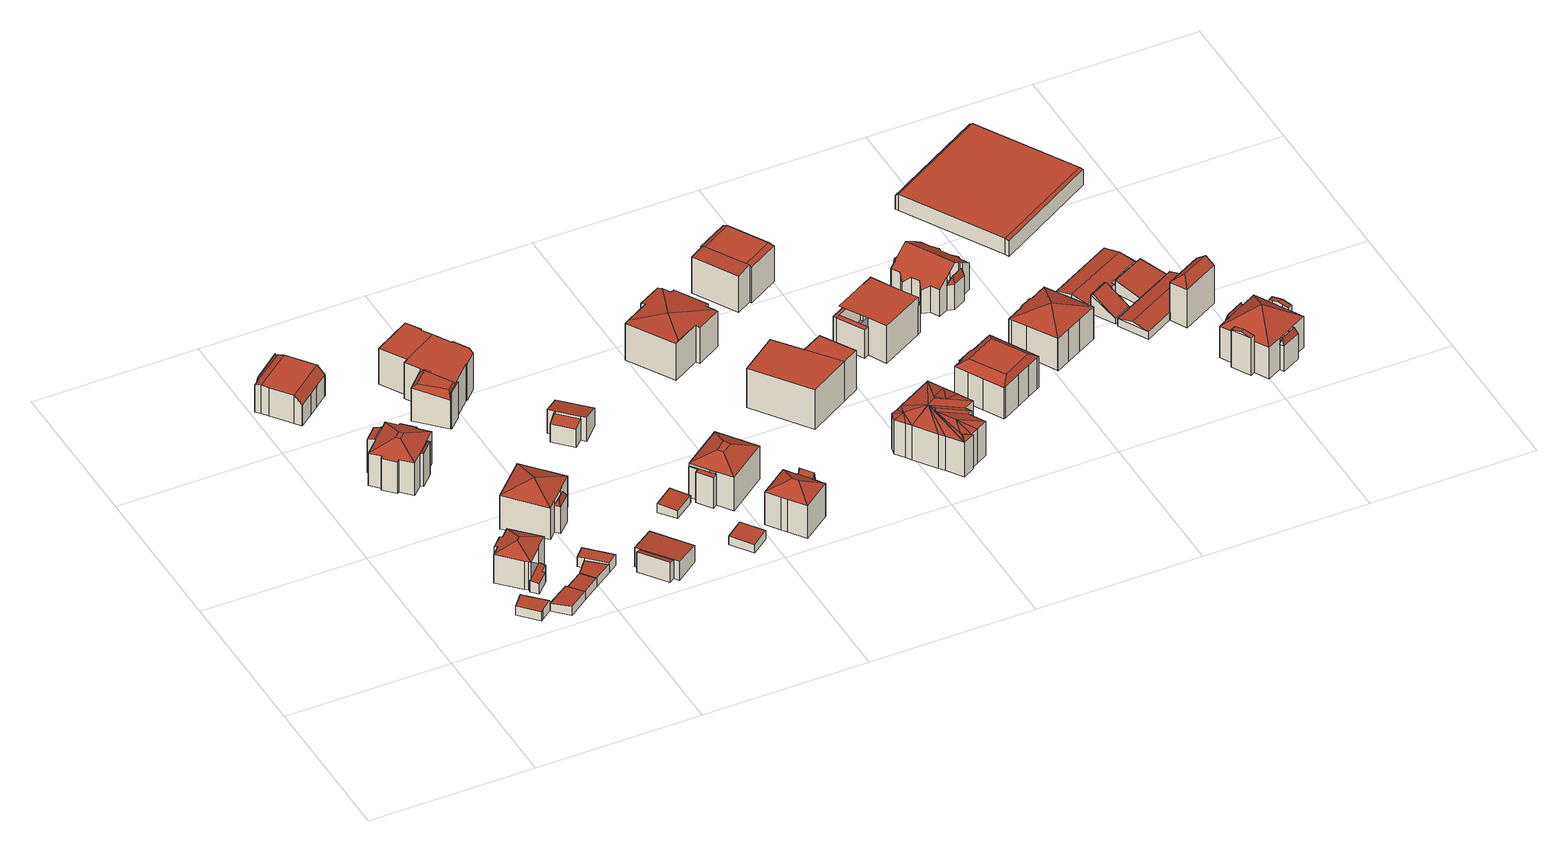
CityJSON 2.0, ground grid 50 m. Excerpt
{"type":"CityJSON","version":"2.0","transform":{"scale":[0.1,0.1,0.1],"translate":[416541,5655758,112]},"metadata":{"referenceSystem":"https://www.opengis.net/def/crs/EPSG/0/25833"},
"CityObjects":{
"building1":{"type":"Building","attributes":{"Dachtyp_tdc":"tdcPolyFlatRoof","Gemeindeschluessel":14612000,"Dachneigung":6.96,"QualitaetDacherkennung":38,"Geometrietyp2DReferenz":"3000","measuredHeight":3.68,"function":"31001_9998","roofType":"2100"},"geometry":[{"type":"Solid","lod":"2","boundaries":[[[[0,1,2,3]],[[1,4,5,2]],[[4,6,7,5]],[[6,8,9,7]],[[8,0,3,9]],[[8,6,4,1,0]],[[3,2,5,7,9]]]],"semantics":{"surfaces":[{"type":"WallSurface"},{"type":"RoofSurface"},{"type":"GroundSurface"}],"values":[[0,0,0,0,0,1,2]]}}]},
"building2":{"type":"Building","attributes":{"Gemeindeschluessel":14612000,"Geometrietyp2DReferenz":"3000","function":"31001_9998","roofType":"9999"},"children":["building2-1","building2-2"]},
"building2-1":{"type":"BuildingPart","attributes":{"Dachtyp_tdc":"tdcHipRoof","Dachneigung":25.04,"QualitaetDacherkennung":69,"Geometrietyp2DReferenz":"3000","measuredHeight":12.08,"roofType":"3200"},"parents":["building2"],"geometry":[{"type":"MultiSurface","lod":"2","boundaries":[[[10,11,12,13,14]],[[11,15,16,12]],[[15,17,18,16]],[[17,19,20,18]],[[19,21,22,20]],[[21,23,24,22]],[[23,25,26,24]],[[25,27,28,26]],[[27,29,30,28]],[[29,31,32,30]],[[31,33,34,35,32]],[[29,27,36]],[[17,15,11,10,37]],[[27,25,23,21,19,17,37,36]],[[10,33,31,29,36,37]],[[13,12,16,18,20,22,24,26,28,30,32,35]]],"semantics":{"surfaces":[{"type":"WallSurface"},{"type":"RoofSurface"},{"type":"GroundSurface"}],"values":[0,0,0,0,0,0,0,0,0,0,0,1,1,1,1,2]}}]},
"building2-2":{"type":"BuildingPart","attributes":{"Dachtyp_tdc":"tdcPolyFlatRoof","Dachneigung":14.27,"QualitaetDacherkennung":40,"Geometrietyp2DReferenz":"3000","measuredHeight":3.94,"roofType":"2100"},"parents":["building2"],"geometry":[{"type":"MultiSurface","lod":"2","boundaries":[[[38,14,13,39]],[[34,40,41,35]],[[40,42,43,41]],[[42,44,45,43]],[[44,46,47,45]],[[46,38,39,47]],[[46,44,42,40,34,14,38]],[[39,13,35,41,43,45,47]]],"semantics":{"surfaces":[{"type":"WallSurface"},{"type":"RoofSurface"},{"type":"GroundSurface"}],"values":[0,0,0,0,0,0,1,2]}}]},
"building3":{"type":"Building","attributes":{"Dachtyp_tdc":"tdcPolyFlatRoof","Gemeindeschluessel":14612000,"Dachneigung":4.09,"QualitaetDacherkennung":72,"Geometrietyp2DReferenz":"3000","measuredHeight":2.94,"function":"31001_9998","roofType":"2100"},"geometry":[{"type":"Solid","lod":"2","boundaries":[[[[48,49,50,51]],[[49,52,53,50]],[[52,54,55,53]],[[54,56,57,55]],[[56,48,51,57]],[[56,54,52,49,48]],[[51,50,53,55,57]]]],"semantics":{"surfaces":[{"type":"WallSurface"},{"type":"RoofSurface"},{"type":"GroundSurface"}],"values":[[0,0,0,0,0,1,2]]}}]},
"building4":{"type":"Building","attributes":{"Gemeindeschluessel":14612000,"Geometrietyp2DReferenz":"3000","function":"31001_9998","roofType":"9999"},"children":["building4-1","building4-2","building4-3"]},
"building4-1":{"type":"BuildingPart","attributes":{"Dachtyp_tdc":"tdcFreeFormRoof","Dachneigung":46.49,"QualitaetDacherkennung":29,"Geometrietyp2DReferenz":"3000","measuredHeight":11.65,"roofType":"5000"},"parents":["building4"],"geometry":[{"type":"MultiSurface","lod":"2","boundaries":[[[58,59,60,61,62]],[[59,63,64,60]],[[63,65,66,67,64]],[[68,65,63]],[[69,68,63,59]],[[69,59,58]],[[68,69,58,65]],[[61,60,64,67]]],"semantics":{"surfaces":[{"type":"WallSurface"},{"type":"RoofSurface"},{"type":"GroundSurface"}],"values":[0,0,0,1,1,1,1,2]}}]},
"building4-2":{"type":"BuildingPart","attributes":{"Dachtyp_tdc":"tdcPolyFlatRoof","Dachneigung":21.17,"QualitaetDacherkennung":43,"Geometrietyp2DReferenz":"3000","measuredHeight":12.23,"roofType":"2100"},"parents":["building4"],"geometry":[{"type":"MultiSurface","lod":"2","boundaries":[[[70,71,72,73,74]],[[71,75,76,72]],[[75,77,78,76]],[[77,79,78]],[[75,71,70,77]],[[73,72,76,78]]],"semantics":{"surfaces":[{"type":"WallSurface"},{"type":"RoofSurface"},{"type":"GroundSurface"}],"values":[0,0,0,0,1,2]}}]},
"building4-3":{"type":"BuildingPart","attributes":{"Dachtyp_tdc":"tdcCutTentRoof","Dachneigung":22.67,"QualitaetDacherkennung":62,"Geometrietyp2DReferenz":"3000","measuredHeight":13.57,"roofType":"9999"},"parents":["building4"],"geometry":[{"type":"MultiSurface","lod":"2","boundaries":[[[79,80,81,78]],[[80,82,83,81]],[[82,84,85,83]],[[84,86,87,85]],[[86,88,89,87]],[[88,90,91,89]],[[90,62,61,91]],[[66,92,93,67]],[[92,94,95,93]],[[94,96,97,95]],[[96,98,99,97]],[[98,100,101,99]],[[100,102,103,101]],[[102,74,73,103]],[[90,88,86,84,82,80,104,105]],[[92,66,62,90,105,106]],[[102,100,98,96,94,92,106,107]],[[80,79,74,102,107,104]],[[107,106,105,104]],[[81,83,85,87,89,91,61,67,93,95,97,99,101,103,73,78]]],"semantics":{"surfaces":[{"type":"WallSurface"},{"type":"RoofSurface"},{"type":"GroundSurface"}],"values":[0,0,0,0,0,0,0,0,0,0,0,0,0,0,1,1,1,1,1,2]}}]},
"building5":{"type":"Building","attributes":{"Gemeindeschluessel":14612000,"Geometrietyp2DReferenz":"3000","function":"31001_9998","roofType":"9999"},"children":["building5-1","building5-2"]},
"building5-1":{"type":"BuildingPart","attributes":{"Dachtyp_tdc":"tdcFreeFormRoof","Dachneigung":78.27,"QualitaetDacherkennung":30,"Geometrietyp2DReferenz":"3000","measuredHeight":9.79,"roofType":"5000"},"parents":["building5"],"geometry":[{"type":"MultiSurface","lod":"2","boundaries":[[[108,109,110,111]],[[109,112,113,110]],[[112,114,115,113]],[[114,116,117,115]],[[116,118,119,117]],[[118,120,121,119]],[[122,108,111,123]],[[120,118,116,124]],[[116,114,112,109,108,125,124]],[[108,122,125]],[[122,120,124,125]],[[111,110,113,115,117,119,121,123]]],"semantics":{"surfaces":[{"type":"WallSurface"},{"type":"RoofSurface"},{"type":"GroundSurface"}],"values":[0,0,0,0,0,0,0,1,1,1,1,2]}}]},
"building5-2":{"type":"BuildingPart","attributes":{"Dachtyp_tdc":"tdcCutGableRoof","Dachneigung":0.463,"QualitaetDacherkennung":61,"Geometrietyp2DReferenz":"3000","measuredHeight":9.79,"roofType":"9999"},"parents":["building5"],"geometry":[{"type":"MultiSurface","lod":"2","boundaries":[[[126,127,122,123,128]],[[129,130,131,121,120]],[[130,132,133,131]],[[132,134,135,133]],[[134,136,137,135]],[[136,138,139,137]],[[138,140,141,139]],[[140,142,143,141]],[[142,144,145,143]],[[144,146,147,145]],[[146,148,149,147]],[[148,150,151,149]],[[150,126,128,151]],[[130,129,127,126,150]],[[146,144,142,140,138,136,134,132]],[[150,148,146,132,130]],[[128,123,121,131,133,135,137,139,141,143,145,147,149,151]]],"semantics":{"surfaces":[{"type":"WallSurface"},{"type":"RoofSurface"},{"type":"GroundSurface"}],"values":[0,0,0,0,0,0,0,0,0,0,0,0,0,1,1,1,2]}}]},
"building6":{"type":"Building","attributes":{"Dachtyp_tdc":"tdcPolyFlatRoof","Gemeindeschluessel":14612000,"Dachneigung":3.45,"QualitaetDacherkennung":80,"Geometrietyp2DReferenz":"3000","measuredHeight":2.92,"function":"31001_9998","roofType":"2100"},"geometry":[{"type":"Solid","lod":"2","boundaries":[[[[54,52,53,55]],[[52,152,153,53]],[[152,154,155,153]],[[154,54,55,155]],[[154,152,52,54]],[[55,53,153,155]]]],"semantics":{"surfaces":[{"type":"WallSurface"},{"type":"RoofSurface"},{"type":"GroundSurface"}],"values":[[0,0,0,0,1,2]]}}]},
"building7":{"type":"Building","attributes":{"Dachtyp_tdc":"tdcPolyFlatRoof","Gemeindeschluessel":14612000,"Dachneigung":3.63,"QualitaetDacherkennung":76,"Geometrietyp2DReferenz":"3000","measuredHeight":2.96,"function":"31001_9998","roofType":"2100"},"geometry":[{"type":"Solid","lod":"2","boundaries":[[[[154,156,153,155]],[[156,157,158,153]],[[157,159,160,158]],[[159,154,155,160]],[[159,157,156,154]],[[155,153,158,160]]]],"semantics":{"surfaces":[{"type":"WallSurface"},{"type":"RoofSurface"},{"type":"GroundSurface"}],"values":[[0,0,0,0,1,2]]}}]},
"building8":{"type":"Building","attributes":{"Dachtyp_tdc":"tdcPolyFlatRoof","Gemeindeschluessel":14612000,"Dachneigung":6.42,"QualitaetDacherkennung":55,"Geometrietyp2DReferenz":"3000","measuredHeight":3.67,"function":"31001_9998","roofType":"2100"},"geometry":[{"type":"Solid","lod":"2","boundaries":[[[[161,162,163,164]],[[162,165,166,163]],[[165,167,168,166]],[[167,169,170,168]],[[169,161,164,170]],[[169,167,165,162,161]],[[164,163,166,168,170]]]],"semantics":{"surfaces":[{"type":"WallSurface"},{"type":"RoofSurface"},{"type":"GroundSurface"}],"values":[[0,0,0,0,0,1,2]]}}]},
"building9":{"type":"Building","attributes":{"Gemeindeschluessel":14612000,"Geometrietyp2DReferenz":"3000","function":"31001_9998","roofType":"9999"},"children":["building9-1","building9-2"]},
"building9-1":{"type":"BuildingPart","attributes":{"Dachtyp_tdc":"tdcFreeFormRoof","Dachneigung":62.25,"QualitaetDacherkennung":25,"Geometrietyp2DReferenz":"3000","measuredHeight":10.74,"roofType":"5000"},"parents":["building9"],"geometry":[{"type":"MultiSurface","lod":"2","boundaries":[[[171,172,173,174]],[[172,175,176,173]],[[175,177,178,176]],[[179,177,175]],[[180,179,175,172]],[[180,172,171]],[[179,180,171,177]],[[174,173,176,178]]],"semantics":{"surfaces":[{"type":"WallSurface"},{"type":"RoofSurface"},{"type":"GroundSurface"}],"values":[0,0,0,1,1,1,1,2]}}]},
"building9-2":{"type":"BuildingPart","attributes":{"Dachtyp_tdc":"tdcTentRoof","Dachneigung":19.73,"QualitaetDacherkennung":50,"Geometrietyp2DReferenz":"3000","measuredHeight":14.02,"roofType":"3500"},"parents":["building9"],"geometry":[{"type":"MultiSurface","lod":"2","boundaries":[[[181,182,183,184]],[[182,185,186,183]],[[185,187,171,174,186]],[[188,178,177]],[[188,189,190,178]],[[189,191,192,190]],[[191,181,184,192]],[[181,191,193]],[[182,181,193]],[[189,188,187,185,182,193]],[[191,189,193]],[[184,183,186,174,178,190,192]]],"semantics":{"surfaces":[{"type":"WallSurface"},{"type":"RoofSurface"},{"type":"GroundSurface"}],"values":[0,0,0,0,0,0,0,1,1,1,1,2]}}]},
"building10":{"type":"Building","attributes":{"Gemeindeschluessel":14612000,"Geometrietyp2DReferenz":"3000","function":"31001_9998","roofType":"9999"},"children":["building10-1","building10-2"]},
"building10-1":{"type":"BuildingPart","attributes":{"Dachtyp_tdc":"tdcPolyFlatRoof","Dachneigung":19.75,"QualitaetDacherkennung":60,"Geometrietyp2DReferenz":"3000","measuredHeight":6.94,"roofType":"2100"},"parents":["building10"],"geometry":[{"type":"MultiSurface","lod":"2","boundaries":[[[194,195,196,197]],[[198,199,200,201]],[[199,194,197,200]],[[199,198,195,194]],[[197,196,201,200]]],"semantics":{"surfaces":[{"type":"WallSurface"},{"type":"RoofSurface"},{"type":"GroundSurface"}],"values":[0,0,0,1,2]}}]},
"building10-2":{"type":"BuildingPart","attributes":{"Dachtyp_tdc":"tdcPolyFlatRoof","Dachneigung":5.5,"QualitaetDacherkennung":60,"Geometrietyp2DReferenz":"3000","measuredHeight":6.59,"roofType":"2100"},"parents":["building10"],"geometry":[{"type":"MultiSurface","lod":"2","boundaries":[[[202,196,195]],[[202,203,204,196]],[[203,205,206,204]],[[205,207,208,206]],[[207,209,210,208]],[[209,211,201,210]],[[211,198,201]],[[211,209,207,205,203,202]],[[196,204,206,208,210,201]]],"semantics":{"surfaces":[{"type":"WallSurface"},{"type":"RoofSurface"},{"type":"GroundSurface"}],"values":[0,0,0,0,0,0,0,1,2]}}]},
"building11":{"type":"Building","attributes":{"Gemeindeschluessel":14612000,"Geometrietyp2DReferenz":"3000","function":"31001_9998","roofType":"9999"},"children":["building11-1","building11-2","building11-3"]},
"building11-1":{"type":"BuildingPart","attributes":{"Dachtyp_tdc":"tdcPolyFlatRoof","Dachneigung":0,"QualitaetDacherkennung":67,"Geometrietyp2DReferenz":"3000","measuredHeight":12.4,"roofType":"1000"},"parents":["building11"],"geometry":[{"type":"MultiSurface","lod":"2","boundaries":[[[212,213,214,215,216]],[[213,217,218,219,214]],[[220,221,222,223,224]],[[221,225,226,222]],[[225,227,228,226]],[[227,229,230,228]],[[229,231,232,230]],[[231,233,234,232]],[[233,235,236,234]],[[235,237,238,236]],[[237,239,240,238]],[[239,241,242,243,240]],[[241,239,237,235,233,231,229,227,225,221,220,217,213,212,244]],[[245,215,214,219,223,222,226,228,230,232,234,236,238,240,243]]],"semantics":{"surfaces":[{"type":"WallSurface"},{"type":"RoofSurface"},{"type":"GroundSurface"}],"values":[0,0,0,0,0,0,0,0,0,0,0,0,1,2]}}]},
"building11-2":{"type":"BuildingPart","attributes":{"Dachtyp_tdc":"tdcCutTentRoof","Dachneigung":0.735,"QualitaetDacherkennung":63,"Geometrietyp2DReferenz":"3000","measuredHeight":12.37,"roofType":"9999"},"parents":["building11"],"geometry":[{"type":"MultiSurface","lod":"2","boundaries":[[[242,246,247,243]],[[246,216,215,247]],[[242,248,249,250]],[[246,242,250,251]],[[216,246,251,252]],[[248,216,252,249]],[[252,251,250,249]],[[245,243,247,215]]],"semantics":{"surfaces":[{"type":"WallSurface"},{"type":"RoofSurface"},{"type":"GroundSurface"}],"values":[0,0,1,1,1,1,1,2]}}]},
"building11-3":{"type":"BuildingPart","attributes":{"Dachtyp_tdc":"tdcPolyFlatRoof","Dachneigung":0,"QualitaetDacherkennung":58,"Geometrietyp2DReferenz":"3000","measuredHeight":12.33,"roofType":"1000"},"parents":["building11"],"geometry":[{"type":"MultiSurface","lod":"2","boundaries":[[[253,254,255,256]],[[254,257,258,255]],[[257,224,223,258]],[[218,259,260,219]],[[259,253,256,260]],[[259,218,224,257,254,253]],[[256,255,258,223,219,260]]],"semantics":{"surfaces":[{"type":"WallSurface"},{"type":"RoofSurface"},{"type":"GroundSurface"}],"values":[0,0,0,0,0,1,2]}}]},
"building12":{"type":"Building","attributes":{"Dachtyp_tdc":"tdcPolyFlatRoof","Gemeindeschluessel":14612000,"Dachneigung":4.43,"QualitaetDacherkennung":69,"Geometrietyp2DReferenz":"3000","measuredHeight":3.02,"function":"31001_9998","roofType":"2100"},"geometry":[{"type":"Solid","lod":"2","boundaries":[[[[261,262,263,264]],[[262,265,266,263]],[[265,267,268,266]],[[267,261,264,268]],[[267,265,262,261]],[[264,263,266,268]]]],"semantics":{"surfaces":[{"type":"WallSurface"},{"type":"RoofSurface"},{"type":"GroundSurface"}],"values":[[0,0,0,0,1,2]]}}]},
"building13":{"type":"Building","attributes":{"Gemeindeschluessel":14612000,"Geometrietyp2DReferenz":"3000","function":"31001_9998","roofType":"9999"},"children":["building13-1","building13-2"]},
"building13-1":{"type":"BuildingPart","attributes":{"Dachtyp_tdc":"tdcPolyFlatRoof","Dachneigung":15.91,"QualitaetDacherkennung":67,"Geometrietyp2DReferenz":"3000","measuredHeight":7.2,"roofType":"2100"},"parents":["building13"],"geometry":[{"type":"MultiSurface","lod":"2","boundaries":[[[269,270,271,272]],[[273,274,275,276]],[[274,269,272,275]],[[274,273,270,269]],[[272,271,276,275]]],"semantics":{"surfaces":[{"type":"WallSurface"},{"type":"RoofSurface"},{"type":"GroundSurface"}],"values":[0,0,0,1,2]}}]},
"building13-2":{"type":"BuildingPart","attributes":{"Dachtyp_tdc":"tdcPolyFlatRoof","Dachneigung":16.09,"QualitaetDacherkennung":81,"Geometrietyp2DReferenz":"3000","measuredHeight":8.16,"roofType":"2100"},"parents":["building13"],"geometry":[{"type":"MultiSurface","lod":"2","boundaries":[[[277,278,279,280]],[[278,281,282,279]],[[281,283,284,282]],[[283,285,273,276,284]],[[286,277,280,271,270]],[[286,285,283,281,278,277]],[[280,279,282,284,276,271]]],"semantics":{"surfaces":[{"type":"WallSurface"},{"type":"RoofSurface"},{"type":"GroundSurface"}],"values":[0,0,0,0,0,1,2]}}]},
"building14":{"type":"Building","attributes":{"Dachtyp_tdc":"tdcPolyFlatRoof","Gemeindeschluessel":14612000,"Dachneigung":2.84,"QualitaetDacherkennung":81,"Geometrietyp2DReferenz":"3000","measuredHeight":3.06,"function":"31001_9998","roofType":"2100"},"geometry":[{"type":"Solid","lod":"2","boundaries":[[[[287,288,289,290]],[[288,291,292,289]],[[291,293,294,292]],[[293,287,290,294]],[[293,291,288,287]],[[290,289,292,294]]]],"semantics":{"surfaces":[{"type":"WallSurface"},{"type":"RoofSurface"},{"type":"GroundSurface"}],"values":[[0,0,0,0,1,2]]}}]},
"building15":{"type":"Building","attributes":{"Gemeindeschluessel":14612000,"Geometrietyp2DReferenz":"3000","function":"31001_9998","roofType":"9999"},"children":["building15-1","building15-2"]},
"building15-1":{"type":"BuildingPart","attributes":{"Dachtyp_tdc":"tdcPolyFlatRoof","Dachneigung":0,"QualitaetDacherkennung":7,"Geometrietyp2DReferenz":"3000","measuredHeight":10.48,"roofType":"1000"},"parents":["building15"],"geometry":[{"type":"MultiSurface","lod":"2","boundaries":[[[295,296,297,298]],[[296,299,300,297]],[[299,301,302,300]],[[301,303,304,302]],[[303,305,306,304]],[[305,303,301,299,296,295]],[[298,297,300,302,304,306]]],"semantics":{"surfaces":[{"type":"WallSurface"},{"type":"RoofSurface"},{"type":"GroundSurface"}],"values":[0,0,0,0,0,1,2]}}]},
"building15-2":{"type":"BuildingPart","attributes":{"Dachtyp_tdc":"tdcCutTentRoof","Dachneigung":27.41,"QualitaetDacherkennung":51,"Geometrietyp2DReferenz":"3000","measuredHeight":14.35,"roofType":"9999"},"parents":["building15"],"geometry":[{"type":"MultiSurface","lod":"2","boundaries":[[[307,308,309,310]],[[308,311,295,298,309]],[[312,313,314,306,305]],[[313,307,310,314]],[[307,313,315,316]],[[308,307,316,317]],[[312,311,308,317,318]],[[313,312,318,315]],[[318,317,316,315]],[[310,309,298,306,314]]],"semantics":{"surfaces":[{"type":"WallSurface"},{"type":"RoofSurface"},{"type":"GroundSurface"}],"values":[0,0,0,0,1,1,1,1,1,2]}}]},
"building16":{"type":"Building","attributes":{"Gemeindeschluessel":14612000,"Geometrietyp2DReferenz":"3000","function":"31001_9998","roofType":"9999"},"children":["building16-1","building16-2"]},
"building16-1":{"type":"BuildingPart","attributes":{"Dachtyp_tdc":"tdcFreeFormRoof","Dachneigung":71.56,"QualitaetDacherkennung":9,"Geometrietyp2DReferenz":"3000","measuredHeight":12.57,"roofType":"5000"},"parents":["building16"],"geometry":[{"type":"MultiSurface","lod":"2","boundaries":[[[319,320,321,322]],[[320,323,324,321]],[[323,325,326,324]],[[327,328,329,330]],[[328,331,332,329]],[[331,333,334,332]],[[333,319,322,334]],[[328,327,335,325,323,320,319]],[[319,333,331,328]],[[322,321,324,326,336,330,329,332,334]]],"semantics":{"surfaces":[{"type":"WallSurface"},{"type":"RoofSurface"},{"type":"GroundSurface"}],"values":[0,0,0,0,0,0,0,1,1,2]}}]},
"building16-2":{"type":"BuildingPart","attributes":{"Dachtyp_tdc":"tdcHipRoof","Dachneigung":26.5,"QualitaetDacherkennung":60,"Geometrietyp2DReferenz":"3000","measuredHeight":13.99,"roofType":"3200"},"parents":["building16"],"geometry":[{"type":"MultiSurface","lod":"2","boundaries":[[[337,338,339,326,325]],[[338,340,341,339]],[[340,342,343,341]],[[342,344,345,343]],[[344,346,347,345]],[[346,348,349,347]],[[348,350,351,349]],[[350,352,353,351]],[[352,354,327,330,353]],[[348,346,355]],[[340,338,356]],[[346,344,342,340,356,355]],[[338,337,357,354,352,350,348,355,356]],[[330,336,326,339,341,343,345,347,349,351,353]]],"semantics":{"surfaces":[{"type":"WallSurface"},{"type":"RoofSurface"},{"type":"GroundSurface"}],"values":[0,0,0,0,0,0,0,0,0,1,1,1,1,2]}}]},
"building17":{"type":"Building","attributes":{"Dachtyp_tdc":"tdcFreeFormRoof","Gemeindeschluessel":14612000,"Dachneigung":10.07,"QualitaetDacherkennung":71,"Geometrietyp2DReferenz":"3000","measuredHeight":14.02,"function":"31001_9998","roofType":"5000"},"geometry":[{"type":"Solid","lod":"2","boundaries":[[[[358,359,360,361]],[[359,362,363,360]],[[362,364,365,363]],[[364,366,367,365]],[[366,368,369,367]],[[368,370,371,369]],[[370,372,373,371]],[[372,374,375,373]],[[374,376,377,375]],[[376,378,379,377]],[[378,380,381,379]],[[380,358,361,381]],[[370,382,383,384,372]],[[383,385,378,376,374,384]],[[358,380,385,383,386,362,359]],[[366,364,386,383,382,368]],[[370,368,382]],[[380,378,385]],[[364,362,386]],[[374,372,384]],[[361,360,363,365,367,369,371,373,375,377,379,381]]]],"semantics":{"surfaces":[{"type":"WallSurface"},{"type":"RoofSurface"},{"type":"GroundSurface"}],"values":[[0,0,0,0,0,0,0,0,0,0,0,0,1,1,1,1,0,0,0,0,2]]}}]},
"building18":{"type":"Building","attributes":{"Gemeindeschluessel":14612000,"Geometrietyp2DReferenz":"3000","function":"31001_9998","roofType":"9999"},"children":["building18-1","building18-2"]},
"building18-1":{"type":"BuildingPart","attributes":{"Dachtyp_tdc":"tdcPolyFlatRoof","Dachneigung":0,"QualitaetDacherkennung":37,"Geometrietyp2DReferenz":"3000","measuredHeight":13.49,"roofType":"1000"},"parents":["building18"],"geometry":[{"type":"MultiSurface","lod":"2","boundaries":[[[387,388,389,390]],[[387,391,392,388]],[[391,393,394,392]],[[393,391,387,390]],[[389,388,392,394]]],"semantics":{"surfaces":[{"type":"WallSurface"},{"type":"RoofSurface"},{"type":"GroundSurface"}],"values":[0,0,0,1,2]}}]},
"building18-2":{"type":"BuildingPart","attributes":{"Dachtyp_tdc":"tdcPolyFlatRoof","Dachneigung":0,"QualitaetDacherkennung":60,"Geometrietyp2DReferenz":"3000","measuredHeight":13.44,"roofType":"1000"},"parents":["building18"],"geometry":[{"type":"MultiSurface","lod":"2","boundaries":[[[395,396,397,398]],[[396,399,400,397]],[[399,390,389,400]],[[393,395,398,394]],[[393,390,399,396,395]],[[398,397,400,389,394]]],"semantics":{"surfaces":[{"type":"WallSurface"},{"type":"RoofSurface"},{"type":"GroundSurface"}],"values":[0,0,0,0,1,2]}}]},
"building19":{"type":"Building","attributes":{"Dachtyp_tdc":"tdcFreeFormRoof","Gemeindeschluessel":14612000,"Dachneigung":18.05,"QualitaetDacherkennung":44,"Geometrietyp2DReferenz":"3000","measuredHeight":14.15,"function":"31001_9998","roofType":"5000"},"geometry":[{"type":"Solid","lod":"2","boundaries":[[[[401,402,403,404]],[[402,405,406,403]],[[405,407,408,406]],[[407,409,410,408]],[[409,411,412,410]],[[411,413,414,412]],[[413,415,416,414]],[[415,417,418,416]],[[417,419,420,418]],[[419,421,422,420]],[[421,423,424,422]],[[423,425,426,424]],[[425,427,428,426]],[[427,429,430,428]],[[429,431,432,430]],[[431,433,434,432]],[[433,435,436,434]],[[435,437,438,436]],[[437,439,440,438]],[[439,441,442,440]],[[441,401,404,442]],[[443,441,439]],[[443,401,441]],[[401,443,444]],[[445,443,439,437]],[[446,445,437,435]],[[447,446,435,433]],[[448,449,450,447,433,431]],[[448,431,429]],[[425,429,427]],[[425,448,429]],[[451,448,425]],[[448,451,449]],[[451,425,423]],[[423,449,451]],[[423,450,449]],[[421,450,423]],[[421,452,450]],[[419,452,421]],[[452,419,417]],[[452,417,415]],[[446,447,445]],[[445,444,443]],[[445,405,444]],[[447,405,445]],[[405,447,407]],[[453,444,405]],[[447,409,407]],[[447,411,409]],[[450,411,447]],[[452,411,450]],[[452,413,411]],[[413,452,415]],[[453,405,402]],[[444,453,402,401]],[[404,403,406,408,410,412,414,416,418,420,422,424,426,428,430,432,434,436,438,440,442]]]],"semantics":{"surfaces":[{"type":"WallSurface"},{"type":"RoofSurface"},{"type":"GroundSurface"}],"values":[[0,0,0,0,0,0,0,0,0,0,0,0,0,0,0,0,0,0,0,0,0,1,1,1,1,1,1,1,1,1,1,1,1,1,1,1,1,1,1,1,1,1,1,1,1,1,1,1,1,1,1,1,1,1,1,2]]}}]},
"building20":{"type":"Building","attributes":{"Gemeindeschluessel":14612000,"Geometrietyp2DReferenz":"3000","function":"31001_9998","roofType":"9999"},"children":["building20-1","building20-2"]},
"building20-1":{"type":"BuildingPart","attributes":{"Dachtyp_tdc":"tdcPolyFlatRoof","Dachneigung":2.65,"QualitaetDacherkennung":55,"Geometrietyp2DReferenz":"3000","measuredHeight":12.66,"roofType":"2100"},"parents":["building20"],"geometry":[{"type":"MultiSurface","lod":"2","boundaries":[[[454,455,456,457]],[[458,454,457,459,460,461]],[[455,462,463,464,465,456]],[[462,455,454,458]],[[459,457,456,465]]],"semantics":{"surfaces":[{"type":"WallSurface"},{"type":"RoofSurface"},{"type":"GroundSurface"}],"values":[0,0,0,1,2]}}]},
"building20-2":{"type":"BuildingPart","attributes":{"Dachtyp_tdc":"tdcCutGableRoof","Dachneigung":0.227,"QualitaetDacherkennung":58,"Geometrietyp2DReferenz":"3000","measuredHeight":12.64,"roofType":"9999"},"parents":["building20"],"geometry":[{"type":"MultiSurface","lod":"2","boundaries":[[[466,467,468,469]],[[470,461,460]],[[464,463,471]],[[466,472,473,467]],[[469,468,474,459,465,475]],[[470,460,459,474]],[[467,470,474,468]],[[464,471,475,465]],[[471,466,469,475]],[[471,463,476,472,466]],[[467,473,477,461,470]],[[476,478,477,473,472]]],"semantics":{"surfaces":[{"type":"WallSurface"},{"type":"GroundSurface"},{"type":"RoofSurface"}],"values":[0,0,0,0,1,0,0,0,0,2,2,2]}}]},
"building21":{"type":"Building","attributes":{"Gemeindeschluessel":14612000,"Geometrietyp2DReferenz":"3000","function":"31001_9998","roofType":"9999"},"children":["building21-1","building21-2","building21-3","building21-4"]},
"building21-1":{"type":"BuildingPart","attributes":{"Dachtyp_tdc":"tdcFreeFormRoof","Dachneigung":69.11,"QualitaetDacherkennung":18,"Geometrietyp2DReferenz":"3000","measuredHeight":11.16,"roofType":"5000"},"parents":["building21"],"geometry":[{"type":"MultiSurface","lod":"2","boundaries":[[[479,480,481,482]],[[480,483,484,481]],[[483,485,486,484]],[[487,485,483]],[[488,487,483,480]],[[488,480,479]],[[487,488,479,485]],[[482,481,484,486]]],"semantics":{"surfaces":[{"type":"WallSurface"},{"type":"RoofSurface"},{"type":"GroundSurface"}],"values":[0,0,0,1,1,1,1,2]}}]},
"building21-2":{"type":"BuildingPart","attributes":{"Dachtyp_tdc":"tdcPolyFlatRoof","Dachneigung":0,"QualitaetDacherkennung":24,"Geometrietyp2DReferenz":"3000","measuredHeight":9.65,"roofType":"1000"},"parents":["building21"],"geometry":[{"type":"MultiSurface","lod":"2","boundaries":[[[489,490,491,492]],[[490,493,494,491]],[[493,495,496,494]],[[495,493,490,489,497]],[[492,491,494,496,498]]],"semantics":{"surfaces":[{"type":"WallSurface"},{"type":"RoofSurface"},{"type":"GroundSurface"}],"values":[0,0,0,1,2]}}]},
"building21-3":{"type":"BuildingPart","attributes":{"Dachtyp_tdc":"tdcPolyFlatRoof","Dachneigung":0,"QualitaetDacherkennung":53,"Geometrietyp2DReferenz":"3000","measuredHeight":9.65,"roofType":"1000"},"parents":["building21"],"geometry":[{"type":"MultiSurface","lod":"2","boundaries":[[[499,500,501,502]],[[500,489,492,501]],[[497,489,500,499]],[[502,501,492,498]]],"semantics":{"surfaces":[{"type":"WallSurface"},{"type":"RoofSurface"},{"type":"GroundSurface"}],"values":[0,0,1,2]}}]},
"building21-4":{"type":"BuildingPart","attributes":{"Dachtyp_tdc":"tdcPolyFlatRoof","Dachneigung":0,"QualitaetDacherkennung":63,"Geometrietyp2DReferenz":"3000","measuredHeight":12.76,"roofType":"1000"},"parents":["building21"],"geometry":[{"type":"MultiSurface","lod":"2","boundaries":[[[503,504,479,482,505]],[[506,507,508,486,485]],[[507,509,499,502,508]],[[510,503,505,496,495]],[[510,511,509,507,506,504,503]],[[505,482,486,508,502,498,496]]],"semantics":{"surfaces":[{"type":"WallSurface"},{"type":"RoofSurface"},{"type":"GroundSurface"}],"values":[0,0,0,0,1,2]}}]},
"building22":{"type":"Building","attributes":{"Dachtyp_tdc":"tdcCutTentRoof","Gemeindeschluessel":14612000,"Dachneigung":0.103,"QualitaetDacherkennung":64,"Geometrietyp2DReferenz":"3000","measuredHeight":12.83,"function":"31001_9998","roofType":"9999"},"geometry":[{"type":"Solid","lod":"2","boundaries":[[[[512,513,514,515]],[[513,516,517,514]],[[516,518,519,517]],[[518,520,521,519]],[[520,522,523,521]],[[522,524,525,523]],[[524,526,527,525]],[[526,528,529,527]],[[528,530,531,529]],[[530,532,533,531]],[[532,534,535,533]],[[534,536,537,535]],[[536,538,539,537]],[[538,540,541,539]],[[540,542,543,541]],[[542,544,545,543]],[[544,512,515,545]],[[522,520,518,516,546,547]],[[536,534,532,530,528,526,524,522,547,548]],[[540,538,536,548,549]],[[516,513,512,544,542,540,549,546]],[[549,548,547,546]],[[515,514,517,519,521,523,525,527,529,531,533,535,537,539,541,543,545]]]],"semantics":{"surfaces":[{"type":"WallSurface"},{"type":"RoofSurface"},{"type":"GroundSurface"}],"values":[[0,0,0,0,0,0,0,0,0,0,0,0,0,0,0,0,0,1,1,1,1,1,2]]}}]},
"building23":{"type":"Building","attributes":{"Gemeindeschluessel":14612000,"Geometrietyp2DReferenz":"3000","function":"31001_9998","roofType":"9999"},"children":["building23-1","building23-2","building23-3"]},
"building23-1":{"type":"BuildingPart","attributes":{"Dachtyp_tdc":"tdcFreeFormRoof","Dachneigung":66.94,"QualitaetDacherkennung":11,"Geometrietyp2DReferenz":"3000","measuredHeight":10.27,"roofType":"5000"},"parents":["building23"],"geometry":[{"type":"MultiSurface","lod":"2","boundaries":[[[550,551,552,553]],[[551,554,555,552]],[[556,557,558,559]],[[557,550,553,558]],[[560,554,551]],[[557,560,551,550]],[[560,557,556,561,554]],[[553,552,555,562,555,563,559,558]]],"semantics":{"surfaces":[{"type":"WallSurface"},{"type":"RoofSurface"},{"type":"GroundSurface"}],"values":[0,0,0,0,1,1,1,2]}}]},
"building23-2":{"type":"BuildingPart","attributes":{"Dachtyp_tdc":"tdcGableRoof","Dachneigung":34.47,"QualitaetDacherkennung":72,"Geometrietyp2DReferenz":"3000","measuredHeight":13.97,"roofType":"3100"},"parents":["building23"],"geometry":[{"type":"MultiSurface","lod":"2","boundaries":[[[564,565,566,567]],[[565,568,569,566]],[[568,570,571,569]],[[570,572,573,571]],[[572,574,575,573]],[[574,576,577,575]],[[576,578,579,577]],[[578,580,581,579]],[[580,582,556,559,581]],[[583,555,554]],[[583,584,585,555]],[[584,586,587,585]],[[586,588,589,587]],[[588,590,591,589]],[[590,592,593,591]],[[592,594,595,593]],[[594,596,597,595]],[[596,598,599,597]],[[598,600,601,599]],[[600,602,603,604,601]],[[605,606,607]],[[605,564,567,606]],[[608,609,602,600,598,596,594,592,590,588,586,584,583,610]],[[610,582,580,578,576,574,572,570,568,565,564,605,608]],[[567,566,569,571,573,575,577,579,581,559,563,555,585,587,589,591,593,595,597,599,601,604,611,612,606]]],"semantics":{"surfaces":[{"type":"WallSurface"},{"type":"RoofSurface"},{"type":"GroundSurface"}],"values":[0,0,0,0,0,0,0,0,0,0,0,0,0,0,0,0,0,0,0,0,0,0,1,1,2]}}]},
"building23-3":{"type":"BuildingPart","attributes":{"Dachtyp_tdc":"tdcFreeFormRoof","Dachneigung":73.26,"QualitaetDacherkennung":15,"Geometrietyp2DReferenz":"3000","measuredHeight":11.05,"roofType":"5000"},"parents":["building23"],"geometry":[{"type":"MultiSurface","lod":"2","boundaries":[[[613,614,615,616]],[[614,607,606,615]],[[617,607,614]],[[618,617,614,613]],[[618,613,603,619]],[[617,618,619,620,607]],[[611,604,616,615,606,612]]],"semantics":{"surfaces":[{"type":"WallSurface"},{"type":"RoofSurface"},{"type":"GroundSurface"}],"values":[0,0,1,1,1,1,2]}}]},
"building24":{"type":"Building","attributes":{"Dachtyp_tdc":"tdcTentRoof","Gemeindeschluessel":14612000,"Dachneigung":24.81,"QualitaetDacherkennung":55,"Geometrietyp2DReferenz":"3000","measuredHeight":14.13,"function":"31001_9998","roofType":"3500"},"geometry":[{"type":"Solid","lod":"2","boundaries":[[[[621,622,623,624]],[[622,625,626,623]],[[625,627,628,626]],[[627,629,630,628]],[[629,631,632,630]],[[631,633,634,632]],[[633,635,636,634]],[[635,637,638,636]],[[637,639,640,638]],[[639,641,642,640]],[[641,643,644,642]],[[643,645,646,644]],[[645,647,648,646]],[[647,649,650,648]],[[649,651,652,650]],[[651,653,654,652]],[[653,655,656,654]],[[655,621,624,656]],[[637,635,633,631,629,627,625,622,657]],[[645,643,641,639,637,657]],[[651,649,647,645,657]],[[622,621,655,653,651,657]],[[624,623,626,628,630,632,634,636,638,640,642,644,646,648,650,652,654,656]]]],"semantics":{"surfaces":[{"type":"WallSurface"},{"type":"RoofSurface"},{"type":"GroundSurface"}],"values":[[0,0,0,0,0,0,0,0,0,0,0,0,0,0,0,0,0,0,1,1,1,1,2]]}}]},
"building25":{"type":"Building","attributes":{"Dachtyp_tdc":"tdcGableRoof","Gemeindeschluessel":14612000,"Dachneigung":34.39,"QualitaetDacherkennung":6,"Geometrietyp2DReferenz":"3000","measuredHeight":6.72,"function":"31001_9998","roofType":"3100"},"geometry":[{"type":"Solid","lod":"2","boundaries":[[[[658,659,660,661]],[[659,662,663,660]],[[662,664,665,663]],[[664,658,661,665]],[[662,659,666]],[[658,664,667]],[[659,658,667,666]],[[664,662,666,667]],[[661,660,663,665]]]],"semantics":{"surfaces":[{"type":"WallSurface"},{"type":"RoofSurface"},{"type":"GroundSurface"}],"values":[[0,0,0,0,0,0,1,1,2]]}}]},
"building26":{"type":"Building","attributes":{"Dachtyp_tdc":"tdcGableRoof","Gemeindeschluessel":14612000,"Dachneigung":10,"QualitaetDacherkennung":64,"Geometrietyp2DReferenz":"3000","measuredHeight":3.96,"function":"31001_9998","roofType":"3100"},"geometry":[{"type":"Solid","lod":"2","boundaries":[[[[668,669,670,671]],[[669,672,673,670]],[[672,674,675,673]],[[674,676,677,675]],[[676,678,679,677]],[[678,680,681,679]],[[680,682,683,681]],[[682,684,685,683]],[[684,686,687,685]],[[686,668,671,687]],[[682,680,678,676]],[[676,674,672,669,668,686,684,682]],[[671,670,673,675,677,679,681,683,685,687]]]],"semantics":{"surfaces":[{"type":"WallSurface"},{"type":"RoofSurface"},{"type":"GroundSurface"}],"values":[[0,0,0,0,0,0,0,0,0,0,1,1,2]]}}]},
"building27":{"type":"Building","attributes":{"name":"Sportzentrum Blasewitz","Dachtyp_tdc":"tdcCutGableRoof","Gemeindeschluessel":14612000,"Dachneigung":0.211,"QualitaetDacherkennung":22,"Geometrietyp2DReferenz":"3000","measuredHeight":5.52,"function":"31001_3211","roofType":"9999"},"geometry":[{"type":"Solid","lod":"2","boundaries":[[[[688,689,690,691]],[[689,692,693,690]],[[692,694,695,693]],[[694,696,697,695]],[[696,698,699,697]],[[700,701,698,696]],[[694,692,689,688,702,703]],[[696,694,703,700]],[[699,704,705,706,707,691,690,693,695,697]],[[698,701,704,699]],[[701,700,705,704]],[[700,703,706,705]],[[703,702,707,706]],[[702,688,691,707]]]],"semantics":{"surfaces":[{"type":"WallSurface"},{"type":"RoofSurface"},{"type":"GroundSurface"}],"values":[[0,0,0,0,0,1,1,1,2,0,0,0,0,0]]}}]},
"building28":{"type":"Building","attributes":{"Dachtyp_tdc":"tdcFreeFormRoof","Gemeindeschluessel":14612000,"Dachneigung":14.5,"QualitaetDacherkennung":80,"Geometrietyp2DReferenz":"3000","measuredHeight":3.92,"function":"31001_9998","roofType":"5000"},"geometry":[{"type":"Solid","lod":"2","boundaries":[[[[708,709,710,711]],[[709,712,713,710]],[[712,714,715,713]],[[714,716,717,715]],[[716,718,719,717]],[[718,720,721,719]],[[720,722,723,721]],[[722,708,711,723]],[[714,712,724,725,718,716]],[[724,709,708,722,720,725]],[[720,718,725]],[[712,709,724]],[[711,710,713,715,717,719,721,723]]]],"semantics":{"surfaces":[{"type":"WallSurface"},{"type":"RoofSurface"},{"type":"GroundSurface"}],"values":[[0,0,0,0,0,0,0,0,1,1,0,0,2]]}}]},
"building29":{"type":"Building","attributes":{"Dachtyp_tdc":"tdcPolyFlatRoof","Gemeindeschluessel":14612000,"Dachneigung":11.42,"QualitaetDacherkennung":63,"Geometrietyp2DReferenz":"3000","measuredHeight":4.31,"function":"31001_9998","roofType":"2100"},"geometry":[{"type":"Solid","lod":"2","boundaries":[[[[726,727,671,728]],[[727,729,730,671]],[[729,731,732,730]],[[731,726,728,732]],[[731,729,727,726]],[[728,671,730,732]]]],"semantics":{"surfaces":[{"type":"WallSurface"},{"type":"RoofSurface"},{"type":"GroundSurface"}],"values":[[0,0,0,0,1,2]]}}]},
"building30":{"type":"Building","attributes":{"Dachtyp_tdc":"tdcFreeFormRoof","Gemeindeschluessel":14612000,"Dachneigung":37.84,"QualitaetDacherkennung":3,"Geometrietyp2DReferenz":"3000","measuredHeight":15.21,"function":"31001_9998","roofType":"5000"},"geometry":[{"type":"Solid","lod":"2","boundaries":[[[[733,734,717,735]],[[734,736,715,717]],[[736,737,738,715]],[[737,733,735,738]],[[739,737,736]],[[740,739,736,734]],[[740,734,733]],[[739,740,733,737]],[[735,717,715,738]]]],"semantics":{"surfaces":[{"type":"WallSurface"},{"type":"RoofSurface"},{"type":"GroundSurface"}],"values":[[0,0,0,0,0,1,1,1,2]]}}]},
"building31":{"type":"Building","attributes":{"Gemeindeschluessel":14612000,"Geometrietyp2DReferenz":"3000","function":"31001_9998","roofType":"9999"},"children":["building31-1","building31-2","building31-3","building31-4","building31-5"]},
"building31-1":{"type":"BuildingPart","attributes":{"Dachtyp_tdc":"tdcFreeFormRoof","Dachneigung":72.31,"QualitaetDacherkennung":14,"Geometrietyp2DReferenz":"3000","measuredHeight":11.08,"roofType":"5000"},"parents":["building31"],"geometry":[{"type":"MultiSurface","lod":"2","boundaries":[[[741,742,743,744]],[[742,745,746,743]],[[747,748,745]],[[749,747,745,742]],[[749,742,741]],[[747,749,741,748]],[[744,743,746,750]],[[745,748,750,746]]],"semantics":{"surfaces":[{"type":"WallSurface"},{"type":"RoofSurface"},{"type":"GroundSurface"}],"values":[0,0,0,1,1,1,2,0]}}]},
"building31-2":{"type":"BuildingPart","attributes":{"Dachtyp_tdc":"tdcTentRoof","Dachneigung":35.18,"QualitaetDacherkennung":70,"Geometrietyp2DReferenz":"3000","measuredHeight":16.44,"roofType":"3500"},"parents":["building31"],"geometry":[{"type":"MultiSurface","lod":"2","boundaries":[[[751,752,753,754]],[[752,755,741,744,753]],[[756,750,748]],[[756,757,758,750]],[[757,759,760,758]],[[761,762,763,764]],[[762,765,766,763]],[[765,767,766]],[[768,769,770,771,772]],[[769,773,774,770]],[[773,775,776,774]],[[757,756,755,752,777]],[[762,761,759,757,777]],[[773,769,768,765,762,777]],[[752,751,778,775,773,777]],[[754,753,744,750,758,760,764,763,766,771,770,774,776,779]]],"semantics":{"surfaces":[{"type":"WallSurface"},{"type":"RoofSurface"},{"type":"GroundSurface"}],"values":[0,0,0,0,0,0,0,0,0,0,0,1,1,1,1,2]}}]},
"building31-3":{"type":"BuildingPart","attributes":{"Dachtyp_tdc":"tdcGableRoof","Dachneigung":10.04,"QualitaetDacherkennung":57,"Geometrietyp2DReferenz":"3000","measuredHeight":11.93,"roofType":"3100"},"parents":["building31"],"geometry":[{"type":"MultiSurface","lod":"2","boundaries":[[[780,781,782,776,775]],[[781,783,784,782]],[[783,785,786,784]],[[785,787,754,786]],[[787,751,754]],[[783,781,780,788]],[[788,787,785,783]],[[779,776,782,784,786,754]]],"semantics":{"surfaces":[{"type":"WallSurface"},{"type":"RoofSurface"},{"type":"GroundSurface"}],"values":[0,0,0,0,0,1,1,2]}}]},
"building31-4":{"type":"BuildingPart","attributes":{"Dachtyp_tdc":"tdcGableRoof","Dachneigung":10.1,"QualitaetDacherkennung":55,"Geometrietyp2DReferenz":"3000","measuredHeight":13.29,"roofType":"3100"},"parents":["building31"],"geometry":[{"type":"MultiSurface","lod":"2","boundaries":[[[789,790,791,760]],[[790,792,793,791]],[[792,794,761,764,793]],[[789,760,759]],[[789,795,796,790]],[[797,796,795,798]],[[794,798,795,789]],[[792,797,798,794]],[[790,796,797,792]],[[791,793,764,760]]],"semantics":{"surfaces":[{"type":"WallSurface"},{"type":"RoofSurface"},{"type":"GroundSurface"}],"values":[0,0,0,0,1,1,0,0,0,2]}}]},
"building31-5":{"type":"BuildingPart","attributes":{"Dachtyp_tdc":"tdcFreeFormRoof","Dachneigung":72.76,"QualitaetDacherkennung":21,"Geometrietyp2DReferenz":"3000","measuredHeight":10.94,"roofType":"5000"},"parents":["building31"],"geometry":[{"type":"MultiSurface","lod":"2","boundaries":[[[799,800,801,802]],[[800,772,771,801]],[[767,799,802,766]],[[803,804,767,772]],[[803,772,800]],[[804,803,800,799]],[[804,799,767]],[[802,801,771,766]]],"semantics":{"surfaces":[{"type":"WallSurface"},{"type":"RoofSurface"},{"type":"GroundSurface"}],"values":[0,0,0,1,0,1,0,2]}}]}
},
"vertices":[
[285,26,62],[233,79,62],[233,79,31],[285,26,31],[264,112,67],[264,112,31],[323,53,67],[323,53,31],[292,32,63],[292,32,31],
[315,152,129],[312,156,129],[312,156,33],[315,152,33],[315,152,72],[303,164,129],[303,164,33],[242,225,131],[242,225,33],[267,251,131],[267,251,33],[259,258,126],[259,258,33],[291,290,126],[291,290,33],[298,283,130],[298,283,33],[323,309,130],[323,309,33],[398,235,129],[398,235,33],[367,205,129],[367,205,33],[368,205,129],[368,205,72],[368,205,33],[323,236,154],[312,225,154],
[311,148,72],[311,148,33],[380,192,68],[380,192,33],[360,172,68],[360,172,33],[367,166,66],[367,166,33],[330,129,66],[330,129,33],
[323,53,57],[394,101,57],[394,101,32],[323,53,32],[398,95,58],[398,95,32],[428,51,62],[428,51,32],[367,9,62],[367,9,32],
[291,720,147],[297,713,147],[297,713,35],[291,720,35],[291,720,146],[258,674,147],[258,674,35],[251,681,147],[251,681,146],[251,681,35],[258,681,152],[291,713,152],
[165,780,157],[150,795,149],[150,795,35],[165,780,35],[165,780,146],[188,832,149],[188,832,35],[203,818,157],[203,818,35],[203,818,146],
[229,844,146],[229,844,35],[256,816,146],[256,816,35],[263,823,143],[263,823,35],[296,790,142],[296,790,35],[289,783,146],[289,783,35],[321,750,146],[321,750,35],[220,651,146],[220,651,35],[188,683,146],[188,683,35],[183,678,143],[183,678,35],[150,712,143],[150,712,35],[155,717,146],[155,717,35],[128,744,146],[128,744,35],[228,762,170],[239,751,170],[220,733,171],[210,743,171],
[21,1197,97],[27,1202,96],[27,1202,25],[21,1197,25],[50,1221,95],[50,1221,25],[67,1233,96],[67,1233,25],[111,1268,97],[111,1268,25],[116,1262,97],[116,1262,25],[118,1260,97],[118,1260,25],[19,1184,97],[19,1184,25],[110,1261,123],[25,1195,119],
[4,1173,117],[19,1184,117],[4,1173,25],[118,1260,117],[129,1246,123],[129,1246,25],[189,1168,122],[189,1168,25],[203,1149,97],[203,1149,25],[201,1148,97],[201,1148,25],[162,1117,96],[162,1117,25],[134,1095,96],[134,1095,25],[93,1063,96],[93,1063,25],[91,1062,96],[91,1062,25],[76,1081,122],[76,1081,25],[30,1139,122],[30,1139,25],[16,1158,123],[16,1158,25],
[451,131,58],[451,131,32],[481,87,62],[481,87,32],
[451,131,59],[487,174,58],[487,174,32],[537,125,62],[537,125,32],
[487,174,66],[473,187,66],[473,187,33],[487,174,33],[499,213,70],[499,213,33],[567,145,70],[567,145,33],[537,125,66],[537,125,33],
[520,379,126],[533,366,126],[533,366,36],[520,379,36],[496,330,126],[496,330,36],[483,343,126],[483,343,36],[496,343,143],[520,367,144],
[462,522,150],[561,420,144],[561,420,36],[462,522,36],[520,380,144],[520,380,36],[520,379,144],[483,343,144],[459,318,144],[459,318,36],[358,421,150],[358,421,36],[461,419,176],
[604,94,103],[618,105,97],[618,105,34],[604,94,34],[679,24,97],[664,13,103],[664,13,34],[679,24,34],
[618,105,100],[609,117,100],[609,117,34],[681,170,91],[681,170,34],[761,62,91],[761,62,34],[690,9,100],[690,9,34],[679,24,100],
[406,990,159],[381,1032,159],[381,1032,35],[406,990,35],[406,990,148],[394,1040,159],[394,1040,158],[394,1040,35],[503,1105,159],[534,1051,159],[534,1051,35],[503,1105,35],[503,1105,158],[537,1053,159],[537,1053,35],[564,1009,159],[564,1009,35],[563,983,159],[563,983,35],[528,949,159],[528,949,35],[525,951,159],[525,951,35],[469,896,159],[469,896,35],[472,893,159],[472,893,35],[436,858,159],[436,858,35],[433,860,159],[433,860,134],[433,860,35],[465,891,159],[465,891,35],
[355,939,148],[355,939,35],[465,891,134],[466,905,158],[437,876,158],[371,934,159],[417,980,159],
[460,1183,158],[486,1140,158],[486,1140,35],[460,1183,35],[483,1138,158],[483,1138,35],[348,1117,158],[348,1117,35],
[823,332,72],[860,282,68],[860,282,42],[823,332,42],[799,238,68],[799,238,42],[762,287,72],[762,287,42],
[642,684,103],[666,709,113],[666,709,41],[642,684,41],[719,655,113],[694,631,103],[694,631,41],[719,655,41],
[653,722,122],[702,771,102],[702,771,41],[653,722,41],[780,692,102],[780,692,41],[731,643,122],[731,643,41],[719,655,122],[666,709,122],
[975,63,64],[922,25,61],[922,25,33],[975,63,33],[877,89,61],[877,89,33],[929,127,64],[929,127,33],
[918,244,146],[906,235,146],[906,235,41],[918,244,41],[874,278,146],[874,278,41],[884,286,146],[884,286,41],[868,308,146],[868,308,41],[870,310,146],[870,310,41],
[1072,290,155],[950,201,155],[950,201,41],[1072,290,41],[918,244,155],[870,310,155],[992,399,155],[992,399,41],[978,319,185],[991,300,185],[958,278,185],[946,294,185],
[1145,114,163],[1140,110,144],[1140,110,38],[1145,114,38],[1141,109,144],[1141,109,38],[1136,105,125],[1136,105,38],[1114,146,144],[1119,150,163],[1119,150,38],[1114,146,38],[1129,158,125],[1129,158,38],[1155,122,125],[1155,122,38],[1109,143,125],[1109,143,38],
[1136,105,151],[1159,73,151],[1159,73,38],[1073,10,150],[1073,10,38],[1038,59,150],[1038,59,38],[1027,74,150],[1027,74,38],[998,115,150],[998,115,38],[1084,177,151],[1084,177,38],[1107,145,151],[1107,145,38],[1112,149,148],[1112,149,38],[1114,146,148],[1074,103,178],[1085,87,178],[1109,143,151],
[1163,981,161],[1218,885,161],[1218,885,41],[1163,981,41],[1207,879,163],[1207,879,41],[1226,845,161],[1226,845,41],[1151,802,163],[1151,802,41],[1144,814,166],[1144,814,41],[1061,766,166],[1061,766,41],[980,906,166],[980,906,41],[1065,955,166],[1065,955,41],[1057,967,163],[1057,967,41],[1129,1008,161],[1129,1008,41],[1150,974,164],[1150,974,41],[1071,773,168],[1093,878,181],[991,912,168],[1136,997,164],[1220,855,163],
[1420,626,166],[1420,626,31],[1357,591,31],[1357,591,166],[1479,525,166],[1479,525,31],[1430,497,166],[1430,497,31],
[1305,424,166],[1183,589,166],[1183,589,31],[1305,424,31],[1295,671,166],[1295,671,31],
[1602,83,151],[1604,79,151],[1604,79,34],[1602,83,34],[1570,60,151],[1570,60,34],[1536,106,151],[1536,106,34],[1524,123,151],[1524,123,34],[1477,188,151],[1477,188,34],[1465,204,151],[1465,204,34],[1445,231,151],[1445,231,34],[1450,257,151],[1450,257,34],[1472,269,151],[1472,269,34],[1490,279,151],[1490,279,34],[1600,339,151],[1600,339,34],[1625,294,151],[1625,294,34],[1636,272,151],[1636,272,34],[1646,254,151],[1646,254,34],[1670,209,151],[1670,209,34],[1638,191,151],[1638,191,34],[1647,172,151],[1647,172,34],[1634,165,151],[1634,165,34],[1661,116,151],[1661,116,34],[1627,97,151],[1627,97,34],[1584,138,170],[1573,92,158],[1550,191,171],[1553,202,174],[1542,220,175],[1600,230,168],[1570,239,175],[1542,223,175],[1573,249,173],[1476,238,161],[1576,87,158],
[1346,958,157],[1271,1088,157],[1271,1088,33],[1346,958,33],[1392,984,160],[1392,984,33],[1392,984,155],[1392,984,157],[1317,1114,160],[1317,1114,156],[1317,1114,154],[1317,1114,33],
[1409,1174,154],[1490,1033,155],[1490,1033,33],[1409,1174,33],[1395,979,155],[1314,1120,154],[1416,1162,159],[1481,1048,159],[1395,979,33],[1314,1120,33],[1321,1108,159],[1386,994,159],[1346,1064,159],
[1696,723,129],[1706,729,129],[1706,729,32],[1696,723,32],[1742,665,129],[1742,665,32],[1732,659,129],[1732,659,32],[1734,667,144],[1704,721,144],
[1515,714,129],[1510,723,129],[1510,723,32],[1515,714,32],[1622,785,129],[1622,785,32],[1627,776,129],[1627,776,32],[1528,722,129],[1528,722,32],
[1573,641,129],[1559,633,129],[1559,633,32],[1573,641,32],
[1658,793,160],[1696,723,160],[1658,793,32],[1732,659,160],[1602,588,160],[1602,588,32],[1573,641,160],[1627,776,160],[1528,722,160],
[1834,268,137],[1782,239,137],[1782,239,30],[1834,268,30],[1776,236,137],[1776,236,30],[1744,295,137],[1744,295,30],[1720,339,137],[1720,339,30],[1699,377,137],[1699,377,30],[1731,394,137],[1731,394,30],[1726,402,130],[1726,402,30],[1733,406,130],[1733,406,30],[1761,421,130],[1761,421,30],[1772,427,130],[1772,427,30],[1776,419,137],[1776,419,30],[1843,455,137],[1843,455,30],[1918,318,137],[1918,318,30],[1919,314,137],[1919,314,30],[1914,311,137],[1914,311,30],[1879,292,137],[1879,292,30],[1795,262,158],[1738,366,158],[1830,417,158],[1887,313,158],
[1768,875,113],[1828,907,113],[1828,907,29],[1768,875,29],[1849,901,113],[1849,901,29],[1762,854,113],[1765,865,131],[1765,865,29],[1762,854,29],[1829,899,131],[1806,878,113],[1829,899,29],[1806,878,29],
[1820,705,121],[1806,731,120],[1806,731,29],[1820,705,29],[1782,738,108],[1782,738,29],[1789,763,121],[1789,763,29],[1776,786,121],[1776,786,29],[1752,793,108],[1752,793,29],[1759,818,121],[1759,818,29],[1746,842,121],[1746,842,29],[1744,845,121],[1744,845,29],[1762,854,135],[1849,901,135],[1867,911,120],[1867,911,29],[1872,900,120],[1872,900,29],[1881,884,120],[1881,884,29],[1905,877,108],[1905,877,29],[1898,853,120],[1898,853,29],[1912,829,120],[1912,829,29],[1935,823,108],[1935,823,29],[1928,798,120],[1928,798,29],[1942,772,120],[1942,772,29],[1915,756,142],[1915,756,114],[1915,756,29],[1848,720,142],[1848,720,29],[1848,720,114],[1881,738,168],[1915,757,142],[1806,878,168],[1915,757,29],[1881,738,29],
[1908,735,114],[1869,714,114],[1869,714,29],[1908,735,29],[1868,722,139],[1902,741,139],[1915,757,114],[1881,738,114],
[1928,493,131],[1924,500,131],[1924,500,26],[1928,493,26],[1977,529,131],[1977,529,26],[1975,532,129],[1975,532,26],[1978,534,129],[1978,534,26],[2012,553,129],[2012,553,26],[2015,554,129],[2015,554,26],[2017,550,131],[2017,550,26],[2069,579,131],[2069,579,26],[2116,493,134],[2116,493,26],[2140,450,136],[2140,450,26],[2145,441,136],[2145,441,26],[2146,438,136],[2146,438,26],[2088,406,136],[2088,406,26],[2044,382,136],[2044,382,26],[2001,359,136],[2001,359,26],[2000,362,136],[2000,362,26],[1952,449,133],[1952,449,26],[2035,470,167],
[2192,546,83],[2249,577,83],[2249,577,19],[2192,546,19],[2288,507,36],[2288,507,19],[2231,475,36],[2231,475,19],[2252,571,86],[2196,540,86],
[2292,599,44],[2279,593,44],[2279,593,15],[2292,599,15],[2275,602,46],[2275,602,15],[2188,554,46],[2188,554,15],[2163,600,55],[2163,600,15],[2139,643,45],[2139,643,15],[2335,750,45],[2335,750,15],[2358,706,55],[2358,706,15],[2383,661,46],[2383,661,15],[2287,608,45],[2287,608,15],
[1957,1196,65],[1982,1211,65],[1982,1211,19],[1957,1196,19],[2240,1359,66],[2240,1359,19],[2245,1350,73],[2245,1350,19],[2416,1053,74],[2416,1053,19],[2421,1043,72],[2421,1043,19],[2101,872,74],[2107,861,72],[1926,1178,65],[1931,1169,73],[2107,861,19],[2101,872,19],[1931,1169,19],[1926,1178,19],
[2438,579,42],[2448,584,42],[2448,584,16],[2438,579,16],[2495,496,42],[2495,496,16],[2481,488,42],[2481,488,16],[2370,428,42],[2370,428,16],[2282,380,42],[2282,380,16],[2234,468,42],[2234,468,16],[2327,519,42],[2327,519,16],[2471,541,55],[2257,425,55],
[2327,519,40],[2292,599,58],[2327,519,15],[2394,653,57],[2394,653,15],[2438,579,40],[2438,579,15],
[2397,378,146],[2370,428,146],[2397,378,16],[2481,488,146],[2508,438,146],[2508,438,16],[2495,463,168],[2409,417,168],
[2599,149,94],[2606,135,94],[2606,135,7],[2599,149,7],[2550,105,94],[2550,105,7],[2546,111,118],[2542,118,94],[2596,138,118],[2542,118,7],
[2618,215,114],[2642,172,114],[2642,172,7],[2618,215,7],[2599,149,114],[2542,118,114],[2500,95,114],[2500,95,7],[2476,137,114],[2476,137,7],[2446,194,114],[2422,236,114],[2422,236,7],[2446,194,7],[2465,260,114],[2465,260,7],[2465,260,93],[2521,291,114],[2522,291,114],[2522,291,7],[2521,291,7],[2521,291,93],[2564,314,114],[2564,314,7],[2588,271,114],[2588,271,7],[2532,204,172],[2603,243,114],[2603,243,7],
[2588,271,121],[2601,278,121],[2601,278,7],[2616,250,127],[2616,250,7],[2631,222,121],[2631,222,7],[2618,215,121],[2603,243,127],
[2476,137,134],[2463,130,134],[2463,130,7],[2432,186,134],[2432,186,7],[2446,194,134],[2461,166,140],[2448,159,140],[2432,186,135],[2446,194,135],
[2458,273,93],[2514,304,93],[2514,304,7],[2458,273,7],[2518,297,117],[2462,266,117]
]}
